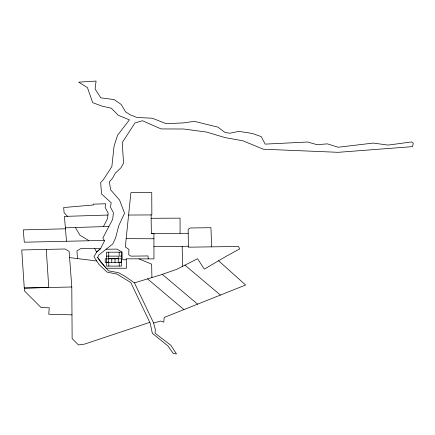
<?xml version="1.0" encoding="UTF-8"?>
<svg xmlns="http://www.w3.org/2000/svg" width="435" height="435" viewBox="0 0 435 435"><rect width="100%" height="100%" fill="white"/><g stroke="black" fill="none" stroke-linecap="round" stroke-linejoin="round"><path stroke-width="0.65" d="M180.063 233.318L180.063 218.142L151.135 218.288L151.097 214.928M67.474 216.293L64.119 212.791L63.679 207.533L93.405 204.983L93.177 204.162L105.787 203.77L105.123 207.386L108.152 213.101L107.489 218.761L103.372 226.63M97.641 257.553L98.794 255.024L112.676 244.068L115.574 237.961L118.804 225.575L124.546 213.226L119.538 200.029L110.55 189.703L109.402 181.738L112.502 178.328L115.302 173.179L121.05 167.676L123.556 162.989L122.224 142.685L134.91 122.98L142.381 120.723L161.081 128.929L183.695 129.01L206.505 132.044L225.064 137.601L242.969 140.804L263.305 149.21L338.234 152.315L412.608 146.628L413.25 143.082L411.483 141.957L388.074 145.089L373.322 143.066L338.164 147.253L327.408 143.86L317.082 144.714L307.67 142.017L265.16 144.115L261.261 136.623L252.458 133.507L238.842 131.348L230.066 133.208L225.134 132.528L217.946 127.14L194.336 121.343L183.401 122.915L166.203 123.676L152.228 118.222L136.965 117.483L130.282 114.851L125.563 111.828L121.153 104.416L114.09 99.55L100.806 97.848L95.113 89.012L96.048 81.068L78.675 82.166L87.446 87.587L92.666 102.638L101.91 106.102L111.295 108.212L118.238 115.248L129.391 119.87L117.548 135.274L114.041 146.252L111.844 166.643L103.568 179.394L100.664 182.618L101.562 193.988L111.224 202.77L110.425 207.093L113.426 212.753L112.66 219.305L102.861 238.021L104.536 240.859L100.528 248.711L96.619 252.077L93.987 256.721L98.87 264.29L107.146 272.158L117.058 274.104L130.804 282.56L150.222 323.248L152.342 333.346L168.046 346.015L173.25 353.486L176.501 353.932L170.911 345.325L155.077 333.221L155.322 329.474L153.615 323.015L134.437 282.864L125.465 276.595L118.543 272.712L108.641 270.858L100.866 262.31L97.641 257.553L106.173 268.259L126.46 268.221L126.226 258.814L153.963 258.896L153.914 233.388L151.358 233.399L151.135 218.288M149.803 322.368L84.651 344.08L78.436 344.933L72.134 338.631L71.797 286.991L69.121 251.359L64.994 248.989L21.75 249.962L24.469 290.939L41.118 307.599L49.253 307.806L48.758 314.249L71.982 314.848M134.437 282.864L160.134 275.067L176.523 269.428L197.55 258.711L204.336 269.129L226.042 256.384L239.707 248.885L238.51 246.482L188.355 247.183L188.176 229.229L190.329 227.973L210.953 227.701L211.627 246.857M153.615 323.015L160.645 321.063L163.794 322.128L164.18 317.468L245.623 285.017L218.604 260.777M107.923 215.053L64.423 216.391L66.495 241.148M65.375 227.793L108.919 226.456M65.462 228.805L23.267 229.865L24.3 242.208L104.28 240.424M94.504 248.32L96.619 252.077L100.441 248.787L94.504 248.32L80.709 248.635L76.919 250.832L77.501 258.597M71.797 286.991L24.268 288.062L48.747 287.513L46.268 249.413M153.941 246.683L188.306 246.243M106.135 249.228L116.95 249.119L122.143 252.082L122.083 258.798L123.312 259.744L126.248 259.755M128.602 215.037L151.858 214.928L151.744 192.58L130.913 192.634L125.307 246.933L128.918 249.413L128.744 254.747L130.908 256.15L148.069 255.943L148.188 258.879M151.358 233.399L188.203 233.296M106.504 256.144L118.255 256.123L118.266 258.385L108.478 258.401L108.467 256.139M121.414 256.117L119.179 256.123L119.157 252.186M106.537 262.174L108.772 262.169L108.793 266.1M121.447 262.147L119.212 262.147L119.233 266.084M126.161 238.657L153.925 238.761M69.589 257.623L96.728 260.967M138.955 258.852L151.652 264.17L151.913 277.563M88.827 240.582L79.893 235.161L75.38 227.489M184.924 265.149L220.431 295.055M162.255 274.338L197.593 304.152M147.557 278.884L183.929 309.6M182.194 246.324L182.499 266.383M118.271 258.803L118.293 262.571M115.009 258.814L115.03 262.577M111.746 258.82L111.762 262.588M108.717 252.208L108.739 256.139M108.484 258.825L108.5 262.593M121.392 252.18L106.483 252.208L106.559 266.106L121.468 266.079L121.392 252.18M121.534 258.798L105.221 258.83L105.237 262.599L121.555 262.566L121.534 258.798"/></g></svg>
